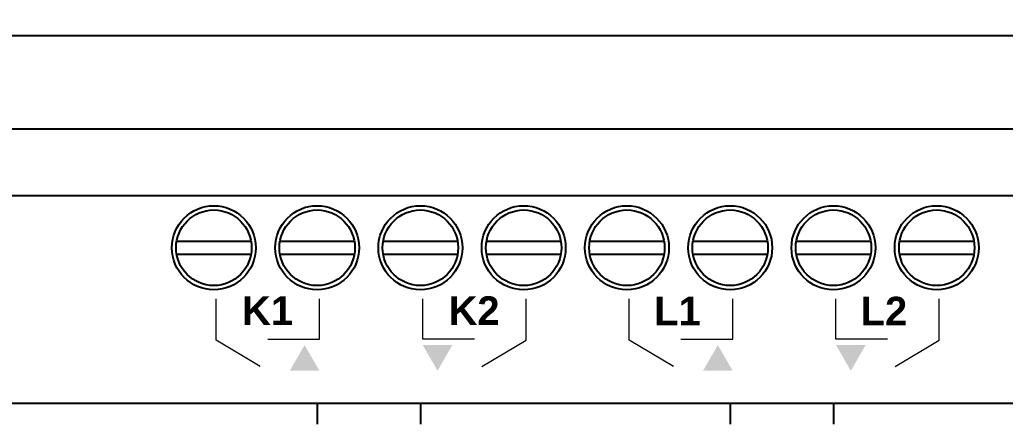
# Model space of a CAD drawing. Header units: millimetres. Extents: x 2517 to 4319, y 573 to 1664.
# Drawn here: x 2901.7 to 2962.3, y 1527.2 to 1552 of the extents above; entities that cross this region are included whole.
import ezdxf
from ezdxf.enums import TextEntityAlignment as Align

# ---------------------------------------------------------------- set-up
doc = ezdxf.new("R2010")
doc.units = ezdxf.units.MM
doc.set_wipeout_variables(frame=1)
for name, color, linetype in [('devices', 7, 'Continuous'), ('Enclosure', 7, 'Continuous'), ('Serigraph', 7, 'Continuous')]:
    doc.layers.add(name, color=color, linetype=linetype)
doc.styles.add('Arial Rounded', font='')
doc.styles.get("Standard").update_dxf_attribs({"font": 'arial.ttf'})
doc.styles.get('Arial Rounded').set_extended_font_data('Arial Rounded MT Bold')

# ---------------------------------------------------------------- blocks, each defined once
blk = doc.blocks.new('ZIO-MB24_ENVOLVENTE')
at = {"layer": 'Enclosure'}
for p, q in [((211.6, -22.429), (0, -22.429)), ((190.547, -28.172), (9.504, -28.172)), ((9.504, -32.245), (190.547, -32.245)), ((0, -45), (211.6, -45))]:
    blk.add_line(p, q, dxfattribs=at)
for points in [[(135.617, -35.046), (140.187, -35.046)], [(141.966, -35.046), (146.536, -35.046)], [(148.311, -35.046), (152.881, -35.046)], [(154.66, -35.046), (159.23, -35.046)], [(161.005, -35.046), (165.575, -35.046)], [(167.354, -35.046), (171.924, -35.046)], [(173.699, -35.046), (178.269, -35.046)], [(180.048, -35.046), (184.618, -35.046)], [(135.617, -35.852), (140.187, -35.852)], [(141.966, -35.852), (146.536, -35.852)], [(148.311, -35.852), (152.881, -35.852)], [(154.66, -35.852), (159.23, -35.852)], [(161.005, -35.852), (165.575, -35.852)], [(167.354, -35.852), (171.924, -35.852)], [(173.699, -35.852), (178.269, -35.852)], [(180.048, -35.852), (184.618, -35.852)]]:
    blk.add_lwpolyline(points, dxfattribs=at)
for centre, radius in [((137.902, -35.449), 2.58), ((137.902, -35.449), 2.32), ((144.251, -35.449), 2.58), ((144.251, -35.449), 2.32), ((150.596, -35.449), 2.58), ((150.596, -35.449), 2.32), ((156.945, -35.449), 2.58), ((156.945, -35.449), 2.32), ((163.29, -35.449), 2.58), ((163.29, -35.449), 2.32), ((169.639, -35.449), 2.58), ((169.639, -35.449), 2.32), ((175.984, -35.449), 2.58), ((175.984, -35.449), 2.32), ((182.333, -35.449), 2.58), ((182.333, -35.449), 2.32)]:
    blk.add_circle(centre, radius, dxfattribs=at)
blk = doc.blocks.new('ZIO-MB24_SERIGRAFIA')
at = {"layer": 'Serigraph'}
h = blk.add_hatch(color=256, dxfattribs=at)
h.dxf.hatch_style = 2
h.paths.add_polyline_path([(142.567, -43.003), (143.479, -41.424), (144.391, -43.003)])
h = blk.add_hatch(color=256, dxfattribs=at)
h.dxf.hatch_style = 2
h.paths.add_polyline_path([(150.739, -41.425), (151.65, -43.003), (152.562, -41.425)])
h = blk.add_hatch(color=256, dxfattribs=at)
h.dxf.hatch_style = 2
h.paths.add_polyline_path([(167.968, -43.003), (168.879, -41.424), (169.79, -43.003)])
h = blk.add_hatch(color=256, dxfattribs=at)
h.dxf.hatch_style = 2
h.paths.add_polyline_path([(176.139, -41.425), (177.05, -43.004), (177.962, -41.425)])
at = {"layer": 'Serigraph', "lineweight": 18}
for p, q in [((138.038, -41.133), (138.038, -38.595)), ((144.39, -41.071), (144.39, -38.595)), ((150.738, -41.071), (150.738, -38.595)), ((157.09, -41.133), (157.09, -38.595)), ((163.438, -41.133), (163.438, -38.595)), ((169.79, -41.071), (169.79, -38.595)), ((176.138, -41.071), (176.138, -38.595)), ((182.49, -41.133), (182.49, -38.595)), ((140.754, -42.732), (138.038, -41.133)), ((141.214, -41.071), (144.39, -41.071)), ((153.914, -41.071), (150.738, -41.071)), ((154.374, -42.732), (157.09, -41.133)), ((166.154, -42.732), (163.438, -41.133)), ((166.614, -41.071), (169.79, -41.071)), ((179.314, -41.071), (176.138, -41.071)), ((179.774, -42.732), (182.49, -41.133))]:
    blk.add_line(p, q, dxfattribs=at)
at = {"layer": 'Serigraph', "style": 'Arial Rounded'}
for s, p in [('K1', (139.636, -40.183)), ('K2', (152.332, -40.183)), ('L1', (164.963, -40.213)), ('L2', (177.66, -40.213))]:
    blk.add_text(s, height=1.7525, dxfattribs=at).set_placement(p)
blk = doc.blocks.new('ZIO-MB24_ATT_DEF')
blk.add_wipeout([(0, 45), (211.6, 45), (211.6, -45), (0, -45)])
for p, q in [((144.251, -45), (144.251, -46.289)), ((150.596, -45), (150.596, -46.289)), ((169.639, -45), (169.639, -46.289)), ((175.984, -45), (175.984, -46.289))]:
    blk.add_line(p, q)
at = {"layer": 'Enclosure'}
blk.add_blockref('ZIO-MB24_ENVOLVENTE', (0, 0), dxfattribs=at)
at = {"layer": 'Serigraph'}
blk.add_blockref('ZIO-MB24_SERIGRAFIA', (0, 0), dxfattribs=at)
at = {"color": 3, "flags": 2}
blk.add_attdef('REFERENCE', text='', height=2.5, dxfattribs=at).set_placement((35.324, 28.944), align=Align.CENTER)
at = {"color": 3}
blk.add_attdef('PHYSICAL_ADD.', text='', height=2.5, dxfattribs=at).set_placement((160.052, 28.959), align=Align.CENTER)

msp = doc.modelspace()

# ---------------------------------------------------------------- block references
at = {"layer": 'devices'}
msp.add_blockref('ZIO-MB24_ATT_DEF', (2775.777, 1573.49), dxfattribs=at)

doc.saveas('drawing.dxf')
